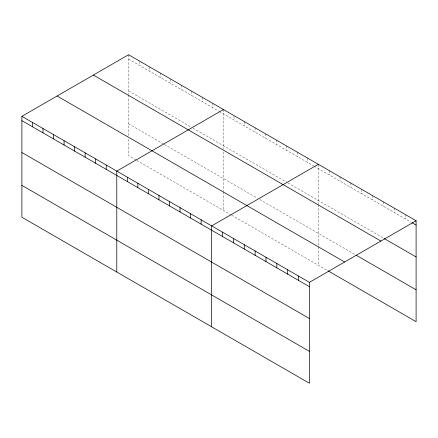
<?xml version="1.0" encoding="UTF-8"?>
<svg xmlns="http://www.w3.org/2000/svg" width="438" height="438" viewBox="0 0 438 438"><rect width="100%" height="100%" fill="white"/><g stroke="black" fill="none" stroke-linecap="round" stroke-linejoin="round"><path stroke-width="0.33" stroke-dasharray="2.19 1.64" d="M128.569 59.081L218.77 111.159M219.356 111.493L313.652 165.936M314.238 166.276L411.528 222.444M128.569 90.956L191.828 127.474M192.999 128.153L286.709 182.257M287.881 182.931L383.513 238.146M128.569 123.795L163.713 144.086M164.299 144.42L257.424 198.19M259.767 199.542L354.928 254.478M136.185 160.062L128.569 155.665L128.569 138.403M136.771 160.401L231.067 214.844M231.653 215.184L328.057 270.843M405.238 214.478L405.238 218.814M394.375 208.203L394.375 212.545M383.513 201.934L383.513 206.271M372.65 195.66L372.65 200.002M361.788 189.391L361.788 193.727M350.926 183.122L350.926 187.459M340.063 176.848L340.063 181.184M329.201 170.579L329.201 174.915M318.338 164.305L318.338 203.938M318.338 204.623L318.338 245.975M318.338 246.638L318.338 265.231M307.799 158.222L307.799 162.558M297.254 152.134L297.254 156.47M286.709 146.046L286.709 150.382M276.17 139.957L276.17 144.294M265.625 133.875L265.625 138.211M255.086 127.787L255.086 132.123M244.541 121.698L244.541 126.034M233.996 116.229L233.996 119.946M223.457 109.527L223.457 149.155M223.457 151.893L223.457 191.192M223.457 191.855L223.457 210.448M212.912 103.439L212.912 107.775M202.367 97.351L202.367 101.687M191.828 91.263L191.828 95.604M181.283 85.18L181.283 89.516M170.743 79.092L170.743 83.428M160.198 73.004L160.198 77.34M149.654 66.915L149.654 71.257M139.114 61.451L139.114 65.169M128.569 54.745L128.569 94.373M128.569 95.057L128.569 135.747"/><path stroke-width="0.66" d="M21.9 116.327L309.431 282.335L309.431 383.255L21.9 217.253L21.9 116.327L128.569 54.745L416.1 220.747L416.1 321.673L328.057 270.843M223.457 109.527L116.787 171.11L116.787 272.031M318.338 164.305L211.669 225.893L211.669 326.814M309.431 282.335L416.1 220.747M412.098 222.772L416.1 225.083M384.082 238.475L416.1 256.958M93.371 75.068L380.901 241.07M356.072 255.14L416.1 289.797M57.099 96.004L344.629 262.012M21.9 120.664L309.431 286.671M21.9 152.539L309.431 318.541M21.9 185.378L309.431 351.385M298.568 276.06L298.568 280.397M287.706 269.792L287.706 274.128M276.843 263.517L276.843 267.859M265.981 257.248L265.981 261.585M255.119 250.974L255.119 255.316M244.256 244.705L244.256 249.041M233.394 238.436L233.394 242.772M222.531 232.162L222.531 236.498M201.13 219.805L201.13 224.141M190.585 213.717L190.585 218.053M180.04 207.628L180.04 211.97M169.501 201.546L169.501 205.882M158.956 195.457L158.956 199.794M148.411 189.369L148.411 193.706M137.871 183.287L137.871 187.623M127.327 177.198L127.327 181.535M106.242 165.022L106.242 169.358M95.698 158.939L95.698 163.275M85.158 152.851L85.158 157.187M74.613 146.763L74.613 151.099M64.068 140.675L64.068 145.011M53.529 134.592L53.529 138.928M42.984 128.504L42.984 132.84M32.445 122.416L32.445 126.752"/></g></svg>
